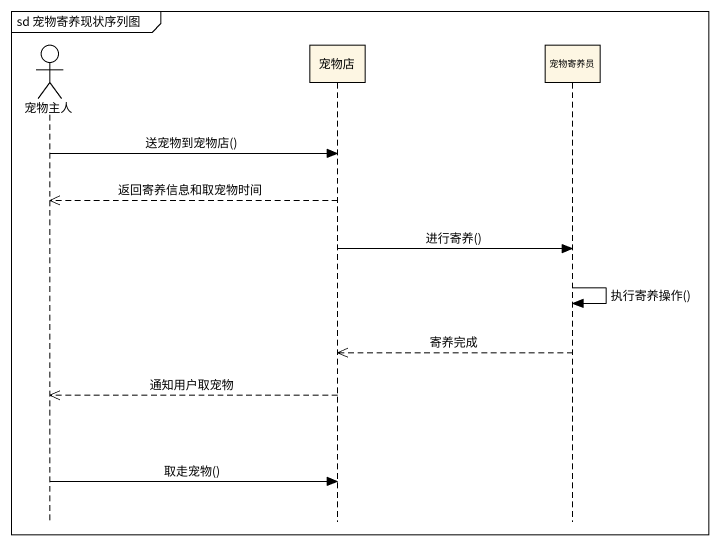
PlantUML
@startuml
mainframe sd 宠物寄养现状序列图
hide footbox
actor 宠物主人
participant 宠物店
participant 宠物寄养员

宠物主人 -> 宠物店 : 送宠物到宠物店()
宠物店 -->> 宠物主人 : 返回寄养信息和取宠物时间
宠物店 -> 宠物寄养员 : 进行寄养()
宠物寄养员 -> 宠物寄养员 : 执行寄养操作()
宠物寄养员 -->> 宠物店 : 寄养完成
宠物店 -->> 宠物主人 : 通知用户取宠物
宠物主人 -> 宠物店 : 取走宠物()
@enduml
